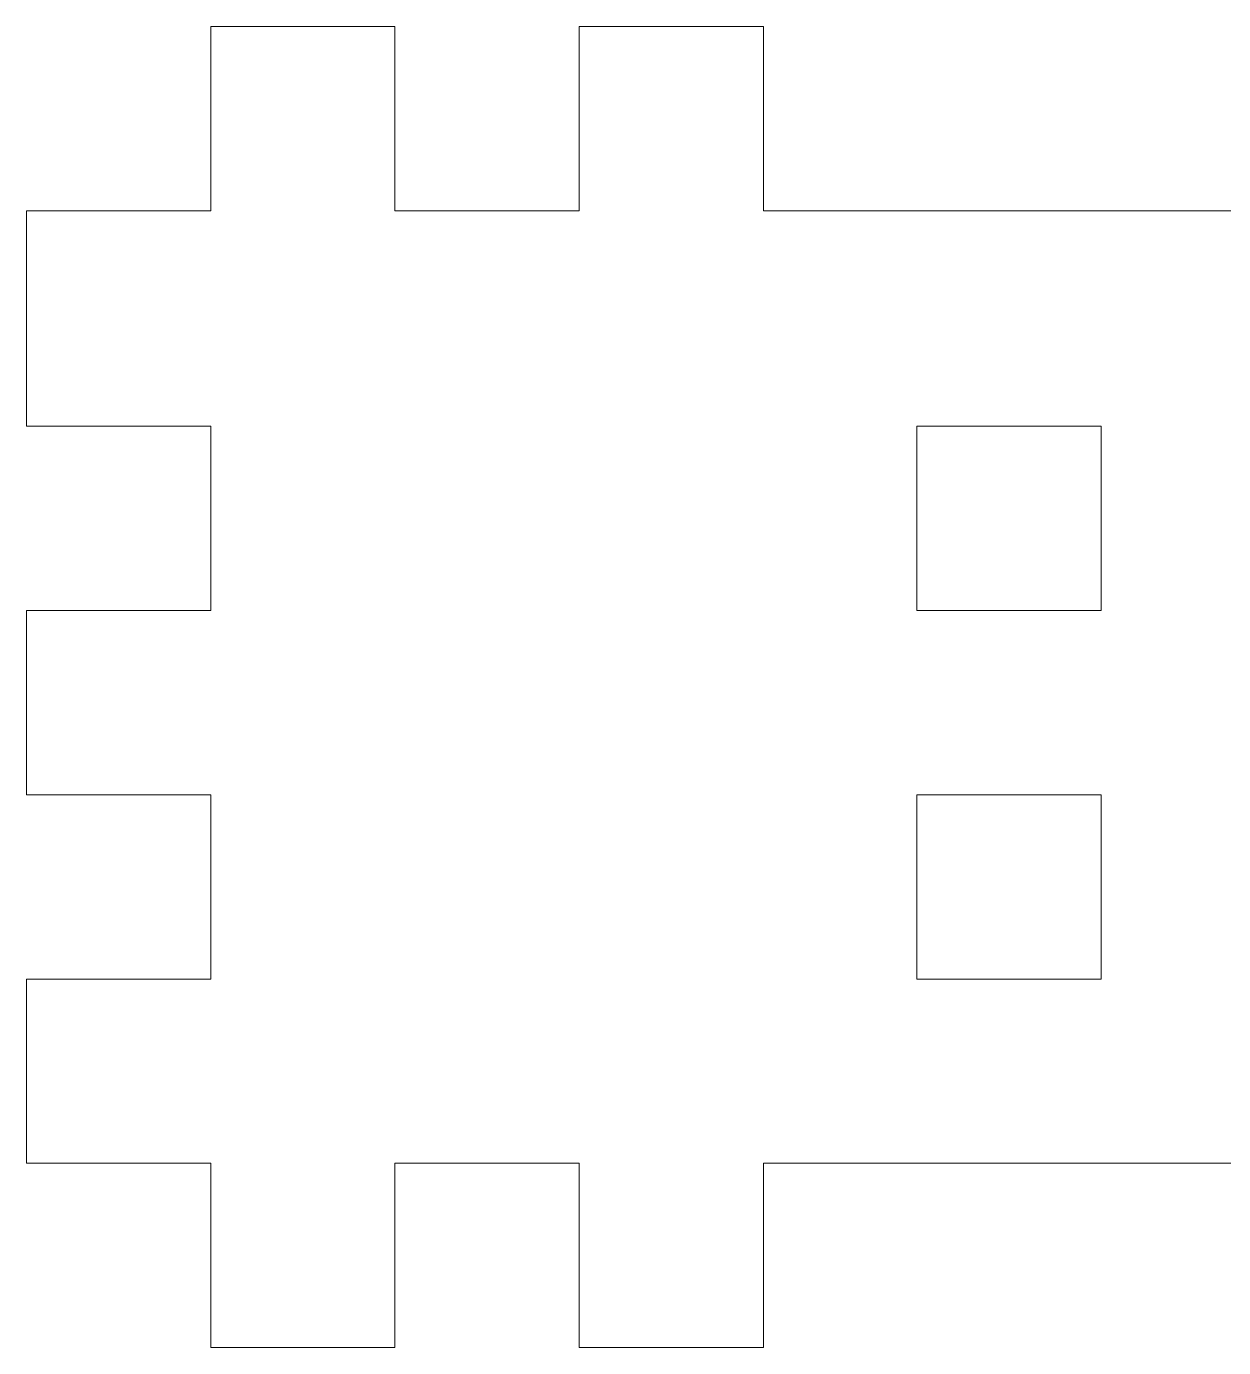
# Model space of a CAD drawing. Header units: millimetres. Extents: x 936 to 2708, y -212 to 661.
# Drawn here: x 2485.6 to 2517.19, y -102.43 to -67.57 of the extents above; entities that cross this region are included whole.
import ezdxf

# ---------------------------------------------------------------- set-up
doc = ezdxf.new("R2010")
doc.units = ezdxf.units.MM
doc.header["$MEASUREMENT"] = 0

msp = doc.modelspace()

# ---------------------------------------------------------------- linework, layer by layer
at = {"color": 1, "lineweight": 0}
for p, q in [((2490.466, -72.428), (2490.466, -67.566)), ((2490.466, -67.566), (2495.328, -67.566)), ((2495.328, -67.566), (2495.328, -72.428)), ((2500.191, -72.428), (2500.191, -67.566)), ((2500.191, -67.566), (2505.053, -67.566)), ((2505.053, -67.566), (2505.053, -72.428)), ((2485.603, -78.116), (2485.603, -72.428)), ((2485.603, -72.428), (2490.466, -72.428)), ((2495.328, -72.428), (2500.191, -72.428)), ((2505.053, -72.428), (2519.641, -72.428)), ((2490.466, -78.116), (2485.603, -78.116)), ((2490.466, -82.978), (2490.466, -78.116)), ((2509.103, -78.116), (2513.966, -78.116)), ((2509.103, -82.978), (2509.103, -78.116)), ((2513.966, -78.116), (2513.966, -82.978)), ((2485.603, -87.841), (2485.603, -82.978)), ((2485.603, -82.978), (2490.466, -82.978)), ((2513.966, -82.978), (2509.103, -82.978)), ((2490.466, -87.841), (2485.603, -87.841)), ((2490.466, -92.703), (2490.466, -87.841)), ((2509.103, -87.841), (2513.966, -87.841)), ((2509.103, -92.703), (2509.103, -87.841)), ((2513.966, -87.841), (2513.966, -92.703)), ((2485.603, -97.566), (2485.603, -92.703)), ((2485.603, -92.703), (2490.466, -92.703)), ((2513.966, -92.703), (2509.103, -92.703)), ((2490.466, -97.566), (2485.603, -97.566)), ((2490.466, -102.428), (2490.466, -97.566)), ((2500.191, -97.566), (2495.328, -97.566)), ((2495.328, -97.566), (2495.328, -102.428)), ((2500.191, -102.428), (2500.191, -97.566)), ((2519.641, -97.566), (2505.053, -97.566)), ((2505.053, -97.566), (2505.053, -102.428)), ((2495.328, -102.428), (2490.466, -102.428)), ((2505.053, -102.428), (2500.191, -102.428))]:
    msp.add_line(p, q, dxfattribs=at)

doc.saveas('drawing.dxf')
